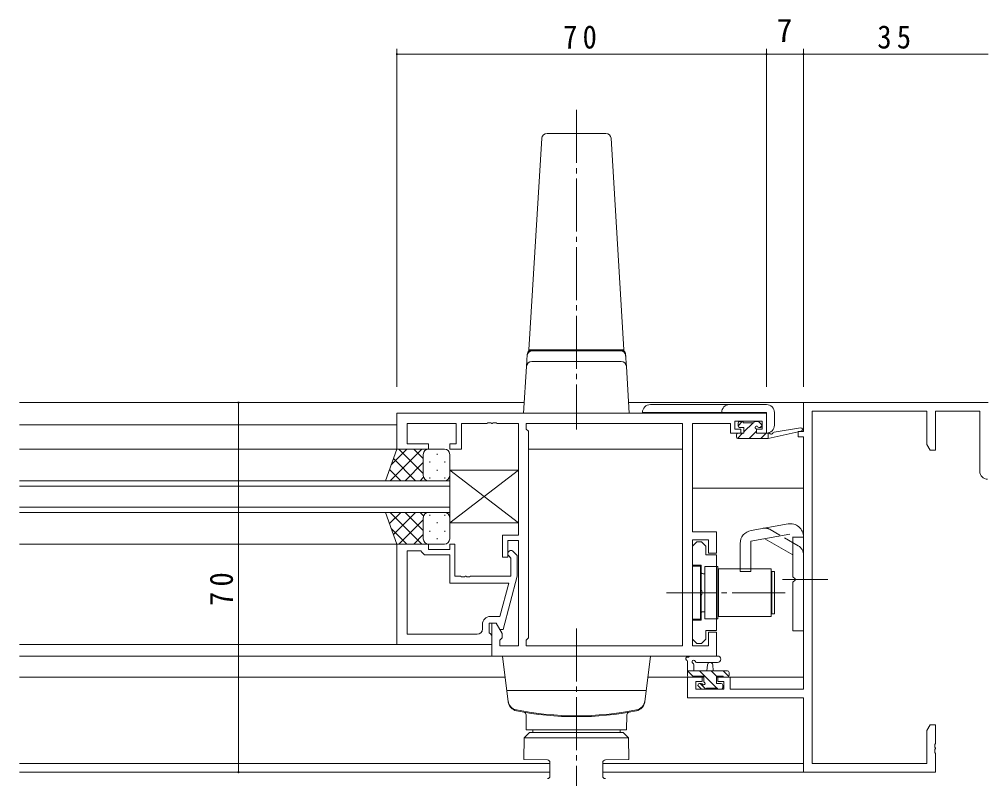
# Model space of a CAD drawing. Units: millimetres on the paper. Extents: x -397 to 397, y -282 to 282.
# Drawn here: x 112.6 to 296, y -150.9 to -7.1 of the extents above; entities that cross this region are included whole.
import ezdxf
from ezdxf.enums import TextEntityAlignment as Align

# ---------------------------------------------------------------- set-up
doc = ezdxf.new("R2010")
doc.units = ezdxf.units.MM
doc.linetypes.add('USER2', pattern=[13, 10, -1, 1, -1])
doc.linetypes.add('USER4', pattern=[4, 3, -1])
for name, color, linetype, lineweight in [('0-3_YKK_11', 7, 'Continuous', 18), ('0-4_YKK_12', 2, 'Continuous', 18), ('0-5_YKK_13', 4, 'Continuous', 18), ('0-6_YKK_D', 6, 'Continuous', 18)]:
    doc.layers.add(name, color=color, linetype=linetype, lineweight=lineweight)
doc.styles.add('ＭＳ ゴシック', font='')
doc.styles.get('ＭＳ ゴシック').set_extended_font_data('MS Gothic')

msp = doc.modelspace()

# ---------------------------------------------------------------- linework, layer by layer
at = {"layer": '0-3_YKK_11'}
for p, q in [((261.12, -79.7), (261.12, -85.2)), ((296.12, -79.7), (261.12, -79.7)), ((184.12, -81.7), (184.12, -88.5)), ((254.12, -81.7), (184.12, -81.7)), ((254.12, -85.5), (254.12, -81.7)), ((262.75, -81.33), (284.49, -81.33)), ((262.75, -148.07), (262.75, -81.33)), ((284.49, -81.33), (284.49, -87.609)), ((286.12, -81.33), (294.49, -81.33)), ((286.12, -88.7), (286.12, -81.33)), ((294.49, -81.33), (294.49, -92.7)), ((186.05, -83.63), (195.32, -83.63)), ((186.05, -87.5), (186.05, -83.63)), ((195.32, -83.63), (195.32, -87.5)), ((196.32, -83.63), (201.162, -83.63)), ((196.32, -88.5), (196.32, -83.63)), ((201.162, -83.63), (201.345, -83.51)), ((201.345, -83.51), (201.895, -83.51)), ((201.895, -83.51), (202.078, -83.63)), ((202.078, -83.63), (202.162, -83.63)), ((202.162, -83.63), (202.345, -83.51)), ((202.345, -83.51), (202.895, -83.51)), ((202.895, -83.51), (203.078, -83.63)), ((203.078, -83.63), (207.12, -83.63)), ((207.12, -83.63), (207.12, -104.8)), ((208.62, -83.63), (208.62, -84.7)), ((238.19, -83.63), (208.62, -83.63)), ((238.19, -125.77), (238.19, -83.63)), ((238.19, -125.77), (238.19, -83.63)), ((240.12, -83.63), (247.32, -83.63)), ((240.12, -104.2), (240.12, -83.63)), ((247.32, -83.63), (247.32, -84.43)), ((248.12, -83.2), (253.32, -83.2)), ((248.12, -84.7), (248.12, -83.2)), ((253.32, -83.2), (253.32, -84.7)), ((208.62, -84.7), (209.05, -85.13)), ((209.05, -85.13), (209.05, -124.27)), ((247.32, -84.43), (247.32, -85.5)), ((247.32, -85.5), (249.22, -85.5)), ((249.22, -84.7), (248.12, -84.7)), ((249.22, -85.5), (249.22, -84.7)), ((252.22, -84.7), (252.22, -85.5)), ((253.32, -84.7), (252.22, -84.7)), ((252.22, -85.5), (254.12, -85.5)), ((260.12, -85.2), (260.12, -86.2)), ((261.12, -85.2), (260.12, -85.2)), ((190.12, -87.5), (186.05, -87.5)), ((190.12, -88.5), (190.12, -87.5)), ((194.12, -87.5), (194.12, -88.5)), ((195.32, -87.5), (194.12, -87.5)), ((260.12, -86.2), (261.12, -86.2)), ((261.12, -86.2), (261.12, -133.97)), ((284.49, -87.609), (285.12, -88.7)), ((184.12, -88.5), (190.12, -88.5)), ((194.12, -88.5), (196.32, -88.5)), ((285.12, -88.7), (286.12, -88.7)), ((244.62, -104.2), (240.12, -104.2)), ((244.62, -108.2), (244.62, -104.2)), ((204.12, -104.8), (204.12, -109)), ((207.12, -104.8), (204.12, -104.8)), ((205.12, -105.8), (207.12, -105.8)), ((205.12, -109), (205.12, -105.8)), ((207.12, -105.8), (207.12, -125.77)), ((240.12, -105.7), (243.12, -105.7)), ((240.12, -125.77), (240.12, -105.7)), ((240.12, -106.899), (240.92, -106.099)), ((240.92, -106.099), (241.82, -106.099)), ((241.82, -106.099), (242.62, -106.899)), ((243.12, -105.7), (243.12, -108.2)), ((184.12, -106.5), (190.12, -106.5)), ((184.12, -125.5), (184.12, -106.5)), ((186.05, -107.8), (186.05, -123.57)), ((188.62, -107.8), (186.05, -107.8)), ((186.05, -107.8), (186.05, -123.57)), ((188.82, -108), (188.62, -107.8)), ((189.32, -108.5), (188.82, -108)), ((190.12, -106.5), (190.12, -107.5)), ((190.12, -107.5), (194.12, -107.5)), ((194.12, -106.5), (195.12, -106.5)), ((194.12, -107.5), (194.12, -106.5)), ((195.12, -106.5), (195.12, -112.6)), ((206.144, -107.876), (206.92, -108.651)), ((240.12, -110.499), (240.12, -106.899)), ((242.62, -106.899), (242.62, -108.524)), ((194.12, -108.5), (189.32, -108.5)), ((194.12, -113.9), (194.12, -108.5)), ((204.12, -109), (205.12, -109)), ((205.72, -109.149), (205.296, -108.724)), ((205.72, -112.6), (205.72, -109.149)), ((206.92, -108.651), (206.92, -112.597)), ((242.62, -108.524), (244.62, -108.524)), ((243.12, -108.2), (244.62, -108.2)), ((244.62, -108.524), (244.62, -122.874)), ((241.72, -110.499), (240.12, -110.499)), ((241.72, -115.241), (241.72, -110.499)), ((195.12, -112.6), (196.162, -112.6)), ((196.162, -112.6), (196.345, -112.72)), ((196.345, -112.72), (196.895, -112.72)), ((196.895, -112.72), (197.078, -112.6)), ((197.078, -112.6), (197.162, -112.6)), ((197.162, -112.6), (197.345, -112.72)), ((197.345, -112.72), (197.895, -112.72)), ((197.895, -112.72), (198.078, -112.6)), ((198.078, -112.6), (205.72, -112.6)), ((206.92, -112.597), (204.213, -122.7)), ((205.328, -113.9), (194.12, -113.9)), ((203.64, -120.2), (205.328, -113.9)), ((241.84, -115.424), (241.72, -115.241)), ((241.84, -115.974), (241.84, -115.424)), ((241.72, -116.158), (241.84, -115.974)), ((241.72, -120.899), (241.72, -116.158)), ((201.82, -120.2), (203.64, -120.2)), ((240.12, -120.899), (241.72, -120.899)), ((240.12, -124.499), (240.12, -120.899)), ((200.32, -122.57), (200.32, -121.7)), ((201.62, -121.5), (201.62, -123.3)), ((202.92, -121.5), (201.62, -121.5)), ((202.12, -121.5), (202.12, -127.7)), ((202.92, -121.5), (202.12, -121.5)), ((203.613, -122.7), (202.92, -121.5)), ((204.05, -123.457), (202.92, -121.5)), ((204.213, -122.7), (203.613, -122.7)), ((186.05, -123.57), (199.32, -123.57)), ((201.62, -123.3), (201.82, -123.5)), ((201.82, -123.5), (202.12, -123.8)), ((202.12, -123.8), (202.12, -125.5)), ((203.62, -124.7), (204.05, -124.27)), ((204.05, -124.27), (204.05, -123.457)), ((209.05, -124.27), (208.62, -124.7)), ((240.92, -125.299), (240.12, -124.499)), ((242.62, -124.499), (241.82, -125.299)), ((242.62, -122.874), (242.62, -124.499)), ((244.62, -122.874), (242.62, -122.874)), ((243.12, -123.2), (243.12, -125.77)), ((244.62, -123.2), (243.12, -123.2)), ((244.62, -127.7), (244.62, -123.2)), ((202.12, -125.5), (184.12, -125.5)), ((203.62, -125.77), (203.62, -124.7)), ((207.12, -125.77), (203.62, -125.77)), ((208.62, -124.7), (208.62, -125.77)), ((208.62, -125.77), (238.19, -125.77)), ((243.12, -125.77), (240.12, -125.77)), ((241.82, -125.299), (240.92, -125.299)), ((202.12, -127.7), (244.62, -127.7)), ((239.12, -131.7), (239.12, -135.6)), ((241.92, -131.7), (239.12, -131.7)), ((241.92, -132.5), (241.92, -131.7)), ((244.92, -131.7), (244.92, -132.5)), ((247.22, -131.7), (244.92, -131.7)), ((247.22, -133.97), (247.22, -131.7)), ((240.75, -132.5), (241.92, -132.5)), ((240.75, -133.97), (240.75, -132.5)), ((244.92, -132.5), (246.02, -132.5)), ((246.02, -132.5), (246.02, -133.97)), ((239.12, -135.6), (261.12, -135.6)), ((246.02, -133.97), (240.75, -133.97)), ((261.12, -133.97), (247.22, -133.97)), ((261.12, -135.6), (261.12, -149.7)), ((285.12, -140.7), (284.49, -141.791)), ((286.12, -140.7), (285.12, -140.7)), ((286.12, -144.242), (286.12, -140.7)), ((284.49, -141.791), (284.49, -148.07)), ((286, -144.425), (286.12, -144.242)), ((286, -144.975), (286, -144.425)), ((286.12, -145.158), (286, -144.975)), ((286, -145.425), (286.12, -145.242)), ((286, -145.975), (286, -145.425)), ((286.12, -146.158), (286, -145.975)), ((286.12, -145.242), (286.12, -145.158)), ((286.12, -149.7), (286.12, -146.158)), ((284.49, -148.07), (262.75, -148.07)), ((261.12, -149.7), (286.12, -149.7))]:
    msp.add_line(p, q, dxfattribs=at)
for centre, radius, start, end in [((295.99, -92.7), 1.5, 180.00001, 269.99999), ((205.72, -108.3), 0.6, 44.99999, 225.00001), ((201.82, -121.7), 1.5, 90.00001, 179.99999), ((199.32, -122.57), 1, 270.00001, 359.99999)]:
    msp.add_arc(centre, radius, start, end, dxfattribs=at)
at = {"layer": '0-4_YKK_12'}
for p, q in [((112.62, -79.7), (208.242, -79.7)), ((227.997, -79.7), (261.42, -79.7)), ((112.62, -83.9), (184.12, -83.9)), ((238.19, -83.9), (238.19, -125.47)), ((112.62, -88.5), (184.5, -88.501)), ((209.05, -88.5), (238.19, -88.5)), ((194.121, -94.501), (112.62, -94.501)), ((194.121, -100.501), (194.121, -94.501)), ((112.62, -95.501), (194.121, -95.501)), ((240.12, -95.9), (261.12, -95.9)), ((194.121, -99.501), (112.62, -99.501)), ((112.62, -100.501), (194.121, -100.501)), ((112.62, -106.5), (184.12, -106.5)), ((112.62, -125.5), (202.12, -125.5)), ((112.62, -127.7), (202.42, -127.7)), ((112.62, -131.7), (204.609, -131.7)), ((231.627, -131.7), (242.22, -131.7)), ((244.62, -131.7), (261.12, -131.7)), ((260.62, -135.601), (260.62, -135.6)), ((112.62, -148.07), (213.102, -148.07)), ((223.102, -148.07), (261.12, -148.07)), ((112.62, -149.7), (213.102, -149.7)), ((223.102, -149.7), (261.42, -149.7))]:
    msp.add_line(p, q, dxfattribs=at)
at = {"layer": '0-5_YKK_13', "linetype": 'USER2'}
for p, q in [((218.12, -24.272), (218.12, -84.805)), ((257.12, -113.2), (265.75, -113.2)), ((257.62, -115.699), (235.19, -115.699)), ((218.118, -122.5), (218.118, -158.431))]:
    msp.add_line(p, q, dxfattribs=at)
at = {"layer": '0-5_YKK_13'}
for p, q in [((212.561, -28.7), (223.679, -28.7)), ((209.12, -69.7), (211.563, -29.639)), ((224.677, -29.639), (227.12, -69.7)), ((208.662, -72.839), (208.8, -70.573)), ((208.784, -70.839), (208.777, -70.961)), ((209.12, -69.7), (227.12, -69.7)), ((227.12, -69.7), (209.12, -69.7)), ((209.12, -69.9), (209.12, -69.7)), ((209.782, -69.9), (209.12, -69.9)), ((209.84, -69.9), (209.782, -69.9)), ((226.457, -69.9), (226.4, -69.9)), ((227.12, -69.9), (226.457, -69.9)), ((227.12, -69.7), (227.12, -69.9)), ((227.578, -72.839), (227.439, -70.573)), ((227.463, -70.961), (227.456, -70.839)), ((208.662, -72.839), (208.12, -81.7)), ((226.58, -71.9), (209.66, -71.9)), ((228.12, -81.7), (227.578, -72.839)), ((232.122, -80.08), (254.122, -80.08)), ((228.12, -81.7), (227.122, -81.7)), ((254.122, -81.58), (230.622, -81.58)), ((254.122, -85.48), (254.122, -81.58)), ((255.622, -81.58), (255.622, -83.98)), ((249.531, -83.3), (248.722, -84.109)), ((248.722, -84.1), (248.722, -83.6)), ((249.022, -83.3), (249.522, -83.3)), ((249.722, -83.5), (251.722, -83.5)), ((251.576, -83.5), (249.822, -85.254)), ((251.922, -83.3), (252.522, -83.3)), ((252.734, -83.388), (253.234, -83.888)), ((253.309, -84.012), (252.921, -84.4)), ((248.422, -86.2), (248.422, -85.8)), ((249.576, -85.5), (248.602, -86.475)), ((248.722, -85.5), (249.822, -85.5)), ((249.822, -84.4), (249.022, -84.4)), ((249.822, -85.5), (249.822, -84.4)), ((252.222, -85.099), (250.821, -86.5)), ((252.222, -84.861), (252.222, -85.5)), ((252.222, -85.5), (254.42, -85.5)), ((253.022, -84.4), (252.683, -84.4)), ((254.067, -85.5), (253.067, -86.5)), ((254.42, -86.5), (260.686, -85.093)), ((254.42, -85.5), (254.507, -85.486)), ((254.42, -86.5), (254.42, -85.5)), ((255.533, -85.32), (260.572, -84.504)), ((248.722, -86.5), (254.42, -86.5)), ((181.977, -94.501), (184.12, -88.501)), ((188.852, -88.501), (182.852, -94.501)), ((186.023, -88.501), (183.062, -91.461)), ((184.12, -88.501), (190.12, -88.501)), ((189.12, -93.121), (184.5, -88.501)), ((189.12, -90.292), (187.328, -88.501)), ((189.12, -89.501), (189.12, -93.101)), ((193.12, -88.501), (190.12, -88.501)), ((191.756, -89.421), (191.756, -89.621)), ((194.12, -93.501), (194.12, -89.501)), ((187.671, -94.501), (183.475, -90.305)), ((189.12, -91.061), (185.68, -94.501)), ((189.12, -89.901), (189.12, -93.501)), ((190.341, -90.836), (190.341, -91.036)), ((193.171, -90.836), (193.171, -91.036)), ((184.843, -94.501), (182.731, -92.389)), ((191.756, -92.451), (191.756, -92.651)), ((194.12, -92.5), (207.12, -92.5)), ((194.12, -92.5), (194.12, -102.5)), ((194.12, -92.5), (207.12, -102.5)), ((194.12, -102.5), (207.12, -92.5)), ((207.12, -92.5), (207.12, -102.5)), ((190.12, -94.501), (181.977, -94.501)), ((189.176, -93.832), (188.508, -94.501)), ((190.12, -94.501), (193.12, -94.501)), ((190.341, -93.866), (190.341, -94.066)), ((193.171, -93.866), (193.171, -94.066)), ((181.977, -100.501), (190.12, -100.501)), ((181.977, -100.501), (184.12, -106.501)), ((184.843, -100.501), (182.731, -102.612)), ((188.852, -106.501), (182.852, -100.501)), ((187.671, -100.501), (183.475, -104.696)), ((189.12, -103.94), (185.68, -100.501)), ((189.177, -101.169), (188.508, -100.501)), ((190.12, -100.501), (193.12, -100.501)), ((189.12, -101.88), (184.5, -106.501)), ((189.12, -105.101), (189.12, -101.501)), ((189.12, -105.501), (189.12, -101.901)), ((190.341, -101.136), (190.341, -100.936)), ((191.756, -102.551), (191.756, -102.351)), ((193.171, -101.136), (193.171, -100.936)), ((194.12, -101.501), (194.12, -105.501)), ((207.12, -102.5), (194.12, -102.5)), ((251.186, -103.908), (258.186, -102.673)), ((186.023, -106.501), (183.062, -103.54)), ((190.341, -104.166), (190.341, -103.966)), ((193.171, -104.166), (193.171, -103.966)), ((189.12, -104.709), (187.328, -106.501)), ((191.756, -105.581), (191.756, -105.381)), ((251.12, -105.95), (258.533, -104.643)), ((251.12, -105.95), (251.12, -111.7)), ((259.12, -108.539), (253.812, -105.475)), ((259.12, -105.135), (259.12, -112.7)), ((259.12, -105.2), (261.12, -105.2)), ((261.12, -122.95), (261.12, -105.135)), ((184.12, -106.501), (190.12, -106.501)), ((193.12, -106.501), (190.12, -106.501)), ((249.12, -106.37), (249.12, -111.7)), ((240.12, -110.7), (240.12, -120.7)), ((241.62, -110.7), (240.12, -110.7)), ((241.62, -110.7), (241.62, -120.7)), ((244.92, -110.75), (242.42, -110.75)), ((242.42, -110.75), (242.42, -120.65)), ((244.92, -120.65), (244.92, -110.75)), ((245.02, -111.2), (245.02, -120.2)), ((255.02, -111.2), (245.02, -111.2)), ((249.12, -111.7), (251.12, -111.7)), ((255.02, -111.2), (255.02, -120.2)), ((255.12, -111.7), (255.62, -111.7)), ((255.12, -119.7), (255.12, -111.7)), ((255.62, -119.7), (255.62, -111.7)), ((242.42, -112.1), (242.12, -112.1)), ((242.42, -119.3), (242.42, -112.1)), ((244.92, -118.7), (244.92, -112.7)), ((245.02, -112.7), (244.92, -112.7)), ((259.52, -113.1), (259.12, -112.7)), ((259.52, -113.3), (259.12, -113.7)), ((259.52, -113.1), (259.52, -113.3)), ((259.12, -113.7), (259.12, -122.95)), ((245.02, -118.7), (244.92, -118.7)), ((240.12, -120.7), (241.62, -120.7)), ((242.42, -119.3), (242.12, -119.3)), ((242.42, -120.65), (244.92, -120.65)), ((245.02, -120.2), (255.02, -120.2)), ((255.62, -119.7), (255.12, -119.7)), ((259.12, -122.95), (261.12, -122.95)), ((205.181, -136.358), (204.118, -127.7)), ((204.118, -127.7), (232.118, -127.7)), ((231.055, -136.358), (232.118, -127.7)), ((244.848, -127.7), (239.685, -127.7)), ((239.12, -131.4), (239.12, -128.72)), ((240.32, -129.32), (240.32, -130.5)), ((244.848, -128.9), (240.887, -128.903)), ((242.82, -130.5), (242.922, -129.356)), ((244.02, -130.5), (243.918, -129.356)), ((239.12, -130.5), (246.72, -130.5)), ((240.213, -131.55), (239.163, -130.5)), ((240.02, -131.7), (239.42, -131.7)), ((242.22, -131.5), (240.22, -131.5)), ((244.708, -133.8), (241.408, -130.5)), ((242.22, -132.439), (242.22, -131.5)), ((244.653, -131.5), (243.653, -130.5)), ((244.62, -131.5), (244.62, -132.9)), ((245.92, -131.5), (244.62, -131.5)), ((246.968, -131.569), (245.898, -130.5)), ((246.72, -131.7), (246.12, -131.7)), ((247.02, -130.8), (247.02, -131.4)), ((241.708, -133.912), (241.208, -133.412)), ((241.42, -132.9), (241.759, -132.9)), ((242.63, -133.967), (241.563, -132.9)), ((244.82, -133.8), (242.72, -133.8)), ((244.62, -132.9), (245.52, -132.9)), ((245.82, -133.2), (245.82, -133.7)), ((204.916, -134.2), (231.32, -134.2)), ((242.52, -134), (241.92, -134)), ((245.52, -134), (245.02, -134)), ((208.618, -141.7), (208.567, -138.818)), ((227.618, -141.7), (227.668, -138.818)), ((208.205, -143.2), (209.223, -142.2)), ((208.618, -141.7), (227.618, -141.7)), ((226.98, -142.2), (209.223, -142.2)), ((209.868, -141.7), (226.368, -141.7)), ((209.868, -141.7), (209.868, -142.2)), ((226.368, -141.7), (226.368, -142.2)), ((227.998, -143.2), (226.98, -142.2)), ((208.134, -147.3), (208.205, -143.2)), ((208.205, -143.2), (227.998, -143.2)), ((228.069, -147.3), (227.998, -143.2)), ((212.61, -147.378), (208.134, -147.3)), ((213.102, -147.878), (213.102, -150.419)), ((223.102, -147.878), (223.102, -150.419)), ((223.593, -147.378), (228.069, -147.3))]:
    msp.add_line(p, q, dxfattribs=at)
at = {"layer": '0-5_YKK_13', "linetype": 'USER4'}
for p, q in [((260.12, -106.807), (254.812, -103.743)), ((255.12, -112.7), (255.02, -112.7)), ((255.12, -118.7), (255.02, -118.7))]:
    msp.add_line(p, q, dxfattribs=at)
at = {"layer": '0-5_YKK_13'}
for points in [[(226.4, -69.9), (218.12, -69.9), (209.84, -69.9)], [(227.122, -81.7), (209.118, -81.7), (208.12, -81.7)]]:
    msp.add_lwpolyline(points, dxfattribs=at)
for centre, radius, start, end in [((212.561, -29.7), 1, 90, 176.51068), ((223.679, -29.7), 1, 3.48932, 90), ((209.782, -70.9), 1, 90, 176.5), ((209.798, -70.634), 1, 131.72569, 176.50005), ((226.457, -70.9), 1, 3.5, 90), ((226.441, -70.634), 1, 3.49987, 48.03443), ((209.66, -72.9), 1, 90, 176.5), ((226.58, -72.9), 1, 3.5, 90), ((232.122, -81.58), 1.5, 90, 180), ((247.122, -81.58), 1.5, 90, 180), ((254.122, -81.58), 1.5, 0, 90), ((249.022, -83.6), 0.3, 90, 180), ((249.022, -84.1), 0.3, 180, 270), ((249.522, -83.5), 0.2, 0, 90), ((251.922, -83.5), 0.2, 90, 180), ((252.222, -84.4), 0.25, 33.05573, 236.94427), ((252.683, -84.1), 0.3, 213.05573, 270), ((252.522, -83.6), 0.3, 45, 90), ((253.022, -84.1), 0.3, 270, 45), ((254.122, -83.98), 1.5, 270, 0), ((248.722, -85.8), 0.3, 90, 180), ((251.922, -84.861), 0.3, 0, 56.94427), ((254.555, -85.782), 0.3, 39.19754, 99.19754), ((255.02, -85.403), 0.3, 219.19754, 339.19754), ((255.581, -85.616), 0.3, 99.19754, 159.19754), ((260.62, -84.8), 0.3, 282.65862, 99.19754), ((248.722, -86.2), 0.3, 180, 270), ((190.12, -89.501), 1, 90, 180), ((190.12, -89.501), 1, 90, 180), ((193.12, -89.501), 1, 360, 90), ((190.12, -93.501), 1, 180, 270), ((190.12, -93.501), 1, 180, 270), ((193.12, -93.501), 1, 270, 360), ((190.12, -101.501), 1, 90, 180), ((190.12, -101.501), 1, 90, 180), ((193.12, -101.501), 1, 360, 90), ((258.62, -105.135), 2.5, 0, 100), ((251.62, -106.37), 2.5, 100, 180), ((190.12, -105.501), 1, 180, 270), ((190.12, -105.501), 1, 180, 270), ((193.12, -105.501), 1, 270, 360), ((242.12, -111.6), 0.5, 180, 270), ((242.12, -119.8), 0.5, 90, 180), ((239.12, -128.2), 0.3, 79.47122, 240), ((239.229, -127.61), 0.3, 259.47122, 319.47122), ((239.685, -128), 0.3, 90, 139.47122), ((244.847, -128.3), 0.6, 270.04023, 90.04023), ((238.82, -128.72), 0.3, 0, 60), ((240.32, -128.8), 0.3, 19.18976, 240), ((240.02, -129.32), 0.3, 0, 60), ((240.886, -128.603), 0.3, 199.18976, 270.04023), ((243.42, -129.4), 0.5, 5.09207, 174.90793), ((239.42, -131.4), 0.3, 180, 270), ((240.02, -131.5), 0.2, 270, 0), ((246.12, -131.5), 0.2, 180, 270), ((246.72, -130.8), 0.3, 0, 90), ((246.72, -131.4), 0.3, 270, 0), ((241.42, -133.2), 0.3, 90, 225), ((241.759, -133.2), 0.3, 33.05573, 90), ((242.22, -132.9), 0.25, 213.05573, 56.94427), ((242.52, -132.439), 0.3, 180, 236.94427), ((242.52, -133.8), 0.2, 270, 0), ((245.02, -133.8), 0.2, 180, 270), ((245.52, -133.2), 0.3, 0, 90), ((245.52, -133.7), 0.3, 270, 0), ((241.92, -133.7), 0.3, 225, 270), ((207.144, -135.937), 2, 187, 258.65826), ((207.166, -136.115), 2, 187, 258.68116), ((229.07, -136.115), 2, 281.31884, 353), ((229.091, -135.937), 2, 281.34174, 353), ((218.118, -81.226), 57.8, 258.65826, 281.34116), ((218.118, -81.4), 57.8, 258.68116, 281.31884), ((208.068, -138.827), 0.5, 1, 80.07331), ((228.168, -138.827), 0.5, 99.92669, 179), ((212.602, -147.878), 0.5, 0, 89), ((223.602, -147.878), 0.5, 91, 180), ((212.602, -150.422), 0.5, 271, 0.35938), ((223.602, -150.422), 0.5, 179.64062, 269)]:
    msp.add_arc(centre, radius, start, end, dxfattribs=at)
at = {"layer": '0-5_YKK_13', "linetype": 'USER4'}
for centre, start, end in [((253.812, -105.475), 60, 100), ((259.12, -108.539), 0, 60)]:
    msp.add_arc(centre, 2, start, end, dxfattribs=at)
at = {"layer": '0-6_YKK_D'}
for p, q in [((184.12, -76.7), (184.12, -12.7)), ((254.12, -76.7), (254.12, -12.7)), ((254.12, -76.7), (254.12, -12.7)), ((261.12, -76.7), (261.12, -12.7)), ((261.12, -76.7), (261.12, -12.7)), ((184.12, -13.7), (254.12, -13.7)), ((254.12, -13.7), (261.12, -13.7)), ((261.12, -13.7), (296.12, -13.7)), ((167.159, -79.7), (153.12, -79.7)), ((154.12, -79.7), (154.12, -149.7)), ((167.159, -149.7), (153.12, -149.7))]:
    msp.add_line(p, q, dxfattribs=at)
for centre, start, end in [((184.12, -13.7), 0, 180), ((184.12, -13.7), 180, 0), ((254.12, -13.7), 0, 180), ((254.12, -13.7), 0, 180), ((254.12, -13.7), 180, 0), ((254.12, -13.7), 180, 0), ((261.12, -13.7), 0, 180), ((261.12, -13.7), 0, 180), ((261.12, -13.7), 180, 0), ((261.12, -13.7), 180, 0), ((154.12, -79.7), 90, 270), ((154.12, -79.7), 270, 90), ((154.12, -149.7), 90, 270), ((154.12, -149.7), 270, 90)]:
    msp.add_arc(centre, 0.106, start, end, dxfattribs=at)

# ---------------------------------------------------------------- texts
at = {"layer": '0-6_YKK_D', "color": 7, "style": 'ＭＳ ゴシック'}
msp.add_text('7', height=4.399, dxfattribs=at).set_placement((256.02, -12.7), align=Align.BOTTOM_LEFT)
at = {"layer": '0-6_YKK_D', "color": 7, "char_height": 4.399, "attachment_point": 7, "style": 'ＭＳ ゴシック'}
for s, insert in [('\\T1.37;\\W0.9;70', (215.6, -12.7)), ('\\T1.37;\\W0.9;35', (275.1, -12.7))]:
    msp.add_mtext(s, dxfattribs=dict(at, insert=insert))
at = {"layer": '0-6_YKK_D', "color": 7, "insert": (153.12, -118.22), "char_height": 4.399, "attachment_point": 7, "rotation": 90, "style": 'ＭＳ ゴシック'}
msp.add_mtext('\\T1.37;\\W0.9;70', dxfattribs=at)

doc.saveas('drawing.dxf')
